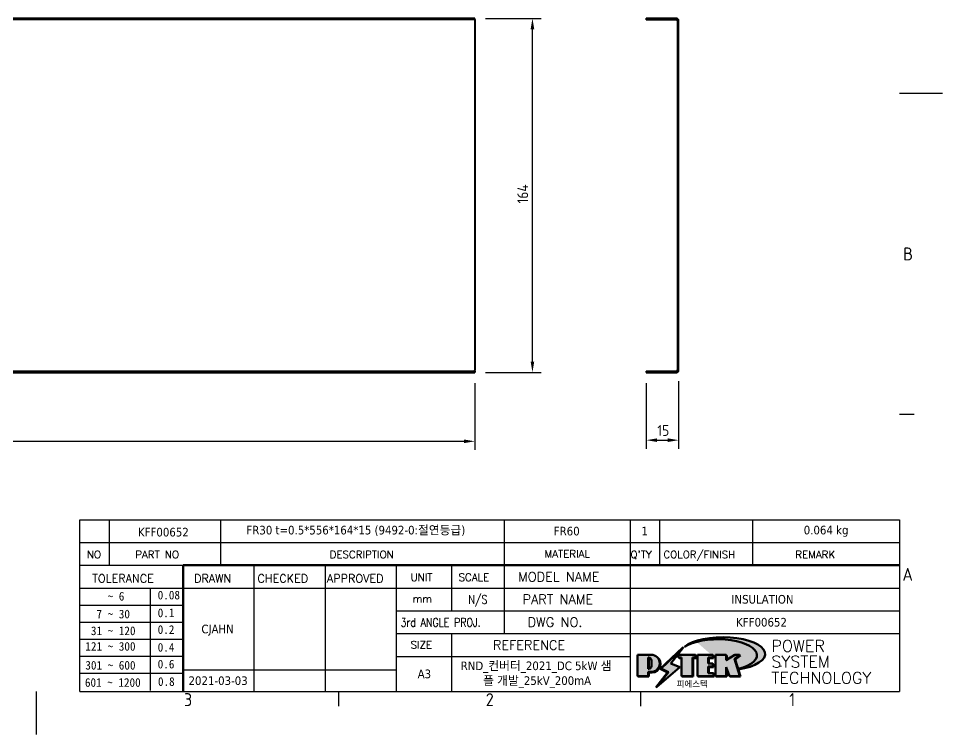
# Model space of a CAD drawing. Header units: millimetres. Extents: x 0 to 840, y 0 to 594.
# Drawn here: x 411.6 to 840, y 0 to 331.8 of the extents above; entities that cross this region are included whole.
import ezdxf
from ezdxf.enums import TextEntityAlignment as Align

# ---------------------------------------------------------------- set-up
doc = ezdxf.new("R2010")
doc.units = ezdxf.units.MM
doc.header["$LTSCALE"] = 2
doc.layers.get('0').update_dxf_attribs({"color": 3, "lineweight": 25})
for name, color, linetype, lineweight in [('가시적인 것(ISO)', 3, 'Continuous', 40), ('경계(ISO)', 7, 'Continuous', 25), ('제목(ISO)', 5, 'Continuous', 50), ('치수(ISO)', 2, 'Continuous', 25), ('해치(ISO)', 7, 'Continuous', 18)]:
    doc.layers.add(name, color=color, linetype=linetype, lineweight=lineweight)
doc.styles.add('HAN_291', font='')
doc.styles.add('HAN_370', font='', dxfattribs={"width": 2})
doc.styles.add('RC_284', font='ROMANC.shx')
doc.styles.add('RC_287', font='ROMANC.shx')
doc.styles.add('RC_292', font='ROMANC.shx')
doc.styles.add('ROMANT_294', font='romant.shx')
doc.styles.add('문자 텍스트_PSTEK_POSCO', font='isocp.shx')
doc.styles.add('치수 텍스트_PSTEK_POSCO', font='isocp.shx')
doc.styles.add('텍스트 스타일198', font='tahoma.ttf')
doc.styles.add('텍스트 스타일333', font='ROMANC.shx', dxfattribs={"width": 0.800000011920929})
doc.styles.get('HAN_291').set_extended_font_data('GulimChe')
doc.styles.get('HAN_370').set_extended_font_data('GulimChe')
doc.dimstyles.new('치수_PSTEK_POSCO', dxfattribs={"dimscale": 2, "dimtxt": 2.5, "dimasz": 2.5, "dimexe": 2, "dimexo": 2.5, "dimgap": 1, "dimtad": 1, "dimrnd": 1e-08, "dimdsep": 46, "dimtxsty": '치수 텍스트_PSTEK_POSCO', "dimcen": 0.09, "dimdle": 10, "dimclrd": 7, "dimclre": 7, "dimclrt": 2, "dimadec": 1, "dimazin": 2, "dimtfac": 1, "dimtmove": 0, "dimatfit": 3, "dimfxl": 0, "dimtolj": 1, "dimlwd": -1, "dimlwe": -1, "dimarcsym": 0})

# ---------------------------------------------------------------- blocks, each defined once
blk = doc.blocks.new('경계 Default Border')
at = {"layer": '경계(ISO)'}
for p, q in [((410, 74.25000190734863), (413.4000015258789, 74.25000190734863)), ((280, 10), (280, 6.599999666213989)), ((350, 10), (350, 6.599999666213989))]:
    blk.add_line(p, q, dxfattribs=at)
at = {"layer": '경계(ISO)', "flags": 128}
for points in [[(420, 148.5000038146973), (410, 148.5000038146973)], [(210, 0), (210, 10)]]:
    blk.add_lwpolyline(points, dxfattribs=at)
at = {"layer": '경계(ISO)', "color": 2, "char_height": 3.00000011920929, "attachment_point": 7, "style": '문자 텍스트_PSTEK_POSCO'}
for s, insert in [('B', (410.878270202895, 109.8463944559917)), ('A', (410.7144008173592, 35.61784856929444)), ('3', (244.1685395229535, 6.57139439638704)), ('2', (314.127739416884, 6.57139439638704)), ('1', (384.4860661041481, 6.59999988079071))]:
    blk.add_mtext(s, dxfattribs=dict(at, insert=insert))
blk = doc.blocks.new('제목 블록 PSTEK')
for color, points in [(252, [(317.2195697678507, 17.0593801673321), (322.0326348870767, 21.62682475217465), (322.2781991042243, 21.94392121864296), (317.0471853425802, 16.97985676345368), (318.7512090904202, 16.1899260703855), (316.0018030350395, 12.71868385740789), (316.3356552234328, 13.00206718743325), (318.9235935156908, 16.2694494742633)]), (5, [(321.6183518841322, 17.4193704504104), (319.5281351041078, 18.24969419629727), (322.4505835294948, 22.02344462252142), (317.2195697678507, 17.0593801673321), (318.9235935156908, 16.2694494742633), (316.1741874603099, 12.79820726128571)]), (1, [(324.4839107253602, 19.60711530335299), (325.2419748254881, 19.60711530335299), (325.2419748254881, 20.25857663940324), (321.2266040451076, 20.25857663940324), (321.2266040451076, 19.60711530335299), (321.9846681452406, 19.60711530335299), (321.9846681452406, 15.3430047401139), (324.4839107253602, 15.3430047401139)]), (252, [(321.9846681452406, 19.60711530335299), (321.4042753185749, 19.60711530335299), (321.4042753185749, 19.45905590879572), (321.9846681452406, 19.45905590879572)]), (252, [(324.6615819988275, 19.45905590879572), (325.4196460989604, 19.45905590879572), (325.4196460989604, 20.11051724484596), (325.2419748254881, 20.11051724484596), (325.2419748254881, 19.60711530335299), (324.4839107253602, 19.60711530335299), (324.4839107253602, 15.3430047401139), (322.1623394187076, 15.3430047401139), (322.1623394187076, 15.19494534555726), (324.6615819988275, 15.19494534555726)]), (1, [(329.2277337269622, 20.25857663940324), (325.65654113025, 20.25857663940324), (325.65654113025, 15.3430047401139), (329.3580259941756, 15.3430047401139), (329.3580259941756, 15.9944660761648), (328.1137701654877, 15.9944660761648), (328.1137701654877, 17.56360607323003), (329.2277337269622, 17.56360607323003), (329.2277337269622, 18.25543873810179), (328.1137701654877, 18.25543873810179), (328.1137701654877, 19.60711530335299), (329.2277337269622, 19.60711530335299)]), (252, [(328.2914414389548, 19.45905590879572), (329.4054050004294, 19.45905590879572), (329.4054050004294, 20.11051724484596), (329.2277337269622, 20.11051724484596), (329.2277337269622, 19.60711530335299), (328.1137701654877, 19.60711530335299), (328.1137701654877, 18.25543873810179), (328.2914414389548, 18.25543873810179)]), (1, [(332.3312149849806, 20.25857663940324), (329.8592894925411, 20.25857663940324), (329.8592894925411, 15.3430047401139), (332.3312149849806, 15.3430047401139), (332.3312149849806, 17.4318630164523), (333.0701931098801, 15.3430047401139), (335.4855464857051, 15.3430047401139), (334.2514536401189, 19.30614745124769), (335.4379594596742, 20.25857663940324), (334.3071782107978, 20.25857663940324), (332.3312149849806, 18.99741471888304)]), (252, [(332.5088862584528, 20.1105172448466), (332.3312149849806, 20.1105172448466), (332.3312149849806, 18.99741471888368), (332.5088862584528, 19.11081371413894)]), (252, [(335.6156307331414, 20.11051724484596), (335.2535118015555, 20.11051724484596), (334.2514536401189, 19.30614745124769), (335.4855464857051, 15.3430047401139), (333.1954852176545, 15.3430047401139), (333.2478643833523, 15.19494534555726), (335.6632177591723, 15.19494534555726), (334.4291249135862, 19.15808805669106)]), (252, [(328.2914414389548, 17.41554667867274), (329.4054050004294, 17.41554667867274), (329.4054050004294, 18.10737934354514), (329.2277337269622, 18.10737934354514), (329.2277337269622, 17.56360607323003), (328.1137701654877, 17.56360607323003), (328.1137701654877, 15.9944660761648), (328.2914414389548, 15.9944660761648)]), (252, [(332.5088862584528, 16.92964231796647), (332.3312149849806, 17.43186301645164), (332.3312149849806, 15.3430047401139), (330.0369607660135, 15.3430047401139), (330.0369607660135, 15.19494534555726), (332.5088862584528, 15.19494534555726)]), (252, [(329.5356972676428, 15.8464066816075), (329.3580259941756, 15.8464066816075), (329.3580259941756, 15.3430047401139), (325.8342124037171, 15.3430047401139), (325.8342124037171, 15.19494534555726), (329.5356972676428, 15.19494534555726)])]:
    blk.add_hatch(color=color).paths.add_polyline_path(points)
h = blk.add_hatch(color=1)
edge = h.paths.add_edge_path(flags=0)
edge.add_line((314.2242174273352, 19.60711530335299), (314.2242174273352, 17.00126995915134))
edge.add_line((314.2242174273352, 17.00126995915134), (314.3485873187598, 17.00126995915134))
edge.add_arc((314.3485873187598, 17.6527312952023), 0.6514613360509371, 270, 360)
edge.add_line((315.0000486548106, 17.6527312952023), (315.0000486548106, 18.95565396730211))
edge.add_arc((314.3485873187598, 18.95565396730212), 0.6514613360508712, 0, 90)
edge.add_line((314.3485873187598, 19.60711530335299), (314.2242174273352, 19.60711530335299))
edge = h.paths.add_edge_path()
edge.add_arc((314.9847713324306, 18.28938669179658), 1.969189947606664, 269.9999999999959, 450)
edge.add_line((314.9847713324306, 20.25857663940318), (311.7664314776902, 20.25857663940324))
edge.add_line((311.7664314776902, 20.25857663940324), (311.7664314776902, 15.3430047401139))
edge.add_line((311.7664314776902, 15.3430047401139), (314.2242174273352, 15.3430047401139))
edge.add_line((314.2242174273352, 15.3430047401139), (314.2242174273352, 16.32019674418991))
edge.add_line((314.2242174273352, 16.32019674418991), (314.9847713324307, 16.32019674418991))
h = blk.add_hatch(color=252)
edge = h.paths.add_edge_path()
edge.add_arc((314.9847713324309, 18.28938669179657), 1.969189947606666, 270, 406.8278729790604)
edge.add_arc((315.1624426058984, 18.1413272972396), 1.969189947606962, -90, 53.560984836317004, ccw=False)
edge.add_line((315.1624426058984, 16.17213734963263), (314.4018887008024, 16.17213734963263))
edge.add_line((314.4018887008024, 16.17213734963263), (314.4018887008024, 15.19494534555726))
edge.add_line((314.4018887008024, 15.19494534555726), (311.9441027511573, 15.19494534555726))
edge.add_line((311.9441027511573, 15.19494534555726), (311.9441027511573, 15.3430047401139))
edge.add_line((311.9441027511573, 15.3430047401139), (314.2242174273352, 15.3430047401139))
edge.add_line((314.2242174273352, 15.3430047401139), (314.2242174273352, 16.32019674418991))
edge.add_line((314.2242174273352, 16.32019674418991), (314.9847713324309, 16.32019674418991))
h = blk.add_hatch(color=252)
edge = h.paths.add_edge_path()
edge.add_line((314.4018887008024, 19.45905590879572), (314.5262585922315, 19.45905590879572))
edge.add_arc((314.5262585922314, 18.80759457274939), 0.6514613360463194, 60.4189348879147, 90.00000000000318, ccw=False)
edge.add_arc((314.3485873187602, 18.95565396730057), 0.6514613360524251, 39.96992292766206, 90.00000000009999)
edge.add_line((314.3485873187591, 19.60711530335307), (314.2242174273352, 19.60711530335298))
edge.add_line((314.2242174273352, 19.60711530335299), (314.2242174273352, 17.00126995915134))
edge.add_line((314.2242174273352, 17.00126995915134), (314.3485873187591, 17.00126995915134))
edge.add_arc((314.3485873187568, 17.652731295233), 0.6514613360816299, 270.0000000002, 274.6930825552478)
edge.add_line((314.4018887008024, 17.0034541317032), (314.4018887008024, 19.45905590879572))
at = {"layer": '해치(ISO)'}
h = blk.add_hatch(color=140, dxfattribs=at)
edge = h.paths.add_edge_path()
edge.add_ellipse((330.3660919371412, 20.15576403068321), major_axis=(9.100907360794343, 0), ratio=0.4069904968023172, start_angle=301.3098473703837, end_angle=507.7436900681698)
edge.add_ellipse((331.5340919371412, 20.4634168429492), major_axis=(-9.82350664112931, 0), ratio=0.3942600559756514, start_angle=111.51207141178469, end_angle=334.47025347086895, ccw=False)
edge.add_line((335.1363447531188, 16.8601935978785), (335.0955236905705, 16.99119398620872))
at = {"color": 180}
for p, q in [((182.475792979055, 11.79100474011392), (182.4757929790549, 51.56524660363496)), ((182.4757929790549, 51.56524660363496), (372.4757929537551, 51.56524660363496)), ((189.2651435055721, 51.56524660363496), (189.2651435055722, 41.00524660363494)), ((215.2152739891528, 41.00524660363494), (215.2152739891528, 51.56524660363496)), ((280.8758854511282, 51.56524660363496), (280.8758854511282, 41.00524660363494)), ((310.0881549537552, 51.56524660363496), (310.0881549537553, 41.00524660363494)), ((316.9044520275131, 51.56524660363496), (316.9044520275127, 41.00524660363494)), ((338.4566026226726, 51.56524660363496), (338.4566026226727, 41.00524660363494)), ((372.4757929537551, 51.56524660363496), (372.4757929537551, 11.79100474011389)), ((182.475792979055, 46.2852466036349), (372.4757929537551, 46.28524660363492)), ((182.475792979055, 41.00524660363493), (206.451475290024, 41.00524660363493)), ((222.9401812389276, 11.79100474011392), (222.9401812389276, 41.00524660363494)), ((239.4288871878316, 11.79100474011392), (239.4288871878316, 41.00524660363494)), ((255.9175931367356, 11.79100474011392), (255.9175931367356, 41.00524660363494)), ((268.6918866058747, 41.00524660363494), (268.6918866058747, 30.44524660363498)), ((280.8758854511282, 41.00524660363494), (280.8758854511282, 25.16524660363502)), ((310.088154953755, 41.00524660363494), (310.088154953755, 11.79100474011392)), ((182.475792979055, 35.72524660363497), (206.451475290024, 35.72524660363497)), ((198.8621818849491, 12.02524660363491), (198.8621818849491, 35.72524660363497)), ((206.451475290024, 35.72524660363497), (372.4757929537551, 35.72524660363497)), ((182.475792979055, 31.77524660363492), (206.451475290024, 31.77524660363492)), ((255.917593136736, 30.44524660363498), (372.4757929537552, 30.44524660363501)), ((182.475792979055, 27.82524660363487), (206.451475290024, 27.82524660363487)), ((182.475792979055, 23.87524660363505), (206.451475290024, 23.87524660363505)), ((255.9175931367359, 25.16524660363502), (372.4757929537552, 25.165246603635)), ((268.6918866058744, 25.16524660363502), (268.6918866058744, 11.79100474011392)), ((182.475792979055, 19.92524660363478), (206.451475290024, 19.92524660363478)), ((255.9175931367359, 19.88524660363481), (310.0881549537553, 19.88524660363481)), ((182.475792979055, 15.97524660363496), (206.451475290024, 15.97524660363496)), ((206.451475290024, 16.74100474011396), (255.9175931367359, 16.74100474011396)), ((182.475792979055, 11.79100474011392), (372.4757929537551, 11.79100474011389))]:
    blk.add_line(p, q, dxfattribs=at)
at = {"color": 7, "lineweight": 50}
for p, q in [((206.4514752900237, 11.79100474011392), (206.4514752900237, 41.00524660363494)), ((206.451475290024, 41.00524660363494), (372.4757929537551, 41.00524660363496))]:
    blk.add_line(p, q, dxfattribs=at)
at = {"color": 7}
for p, q in [((322.2781991042243, 21.94392121864296), (317.0471853425802, 16.97985676345368)), ((322.4505835294948, 22.02344462252142), (317.2195697678507, 17.0593801673321)), ((317.2195697678507, 17.0593801673321), (322.0326348870767, 21.62682475217465)), ((319.5281351041078, 18.24969419629727), (322.4505835294948, 22.02344462252142)), ((322.0326348870767, 21.62682475217465), (322.2781991042243, 21.94392121864296)), ((311.7664314776902, 20.25900474011391), (311.7664314776902, 15.34300474011391)), ((314.9847713324309, 20.25857663940324), (311.7664314776902, 20.25857663940324)), ((314.9847713324309, 20.25857663940324), (311.7664314776902, 20.25857663940324)), ((311.7664314776902, 20.25857663940324), (311.7664314776902, 15.3430047401139)), ((314.2242174273352, 17.00126995915134), (314.2242174273352, 19.60711530335299)), ((314.2242174273352, 19.60711530335299), (314.3485873187591, 19.60711530335299)), ((314.3485873187591, 19.60711530335299), (314.2242174273352, 19.60711530335299)), ((314.2242174273352, 19.60711530335299), (314.2242174273352, 17.00126995915134)), ((314.2242174273352, 17.00126995915134), (314.2242174273352, 19.60711530335299)), ((314.2242174273352, 19.60711530335299), (314.3485873187591, 19.60711530335299)), ((314.4018887008024, 19.45905590879572), (314.5262585922314, 19.45905590879572)), ((314.4018887008024, 17.0034541317032), (314.4018887008024, 19.45905590879572)), ((325.2419748254881, 20.25857663940324), (321.2266040451076, 20.25857663940324)), ((321.2266040451076, 20.25857663940324), (321.2266040451076, 19.60711530335299)), ((325.2419748254881, 20.25857663940324), (321.2266040451076, 20.25857663940324)), ((321.2266040451076, 20.25857663940324), (321.2266040451076, 19.60711530335299)), ((321.2266040451076, 19.60711530335299), (321.9846681452406, 19.60711530335299)), ((321.2266040451076, 19.60711530335299), (321.9846681452406, 19.60711530335299)), ((321.4042753185749, 19.60711530335299), (321.4042753185749, 19.45905590879572)), ((321.9846681452406, 19.60711530335299), (321.4042753185749, 19.60711530335299)), ((321.4042753185749, 19.45905590879572), (321.9846681452406, 19.45905590879572)), ((321.9846681452406, 19.60711530335299), (321.9846681452406, 15.3430047401139)), ((321.9846681452406, 19.45905590879572), (321.9846681452406, 19.60711530335299)), ((321.9846681452406, 19.60711530335299), (321.9846681452406, 15.3430047401139)), ((324.4839107253602, 19.60711530335299), (325.2419748254881, 19.60711530335299)), ((324.4839107253602, 15.3430047401139), (324.4839107253602, 19.60711530335299)), ((325.2419748254881, 19.60711530335299), (324.4839107253602, 19.60711530335299)), ((324.4839107253602, 19.60711530335299), (324.4839107253602, 15.3430047401139)), ((324.4839107253602, 19.60711530335299), (325.2419748254881, 19.60711530335299)), ((324.4839107253602, 15.3430047401139), (324.4839107253602, 19.60711530335299)), ((324.6615819988275, 19.45905590879572), (325.4196460989604, 19.45905590879572)), ((324.6615819988275, 15.19494534555726), (324.6615819988275, 19.45905590879572)), ((325.2419748254881, 19.60711530335299), (325.2419748254881, 20.25857663940324)), ((325.2419748254881, 19.60711530335299), (325.2419748254881, 20.25857663940324)), ((325.4196460989604, 20.11051724484596), (325.2419748254881, 20.11051724484596)), ((325.2419748254881, 20.11051724484596), (325.2419748254881, 19.60711530335299)), ((325.4196460989604, 19.45905590879572), (325.4196460989604, 20.11051724484596)), ((329.2277337269622, 20.25857663940324), (325.65654113025, 20.25857663940324)), ((325.65654113025, 20.25857663940324), (325.65654113025, 15.3430047401139)), ((325.65654113025, 20.25857663940324), (325.65654113025, 15.3430047401139)), ((329.2277337269622, 20.25857663940324), (325.65654113025, 20.25857663940324)), ((328.1137701654877, 18.25543873810179), (328.1137701654877, 19.60711530335299)), ((328.1137701654877, 19.60711530335299), (329.2277337269622, 19.60711530335299)), ((329.2277337269622, 19.60711530335299), (328.1137701654877, 19.60711530335299)), ((328.1137701654877, 19.60711530335299), (328.1137701654877, 18.25543873810179)), ((328.1137701654877, 18.25543873810179), (328.1137701654877, 19.60711530335299)), ((328.1137701654877, 19.60711530335299), (329.2277337269622, 19.60711530335299)), ((328.2914414389548, 18.25543873810179), (328.2914414389548, 19.45905590879572)), ((328.2914414389548, 19.45905590879572), (329.4054050004294, 19.45905590879572)), ((329.2277337269622, 19.60711530335299), (329.2277337269622, 20.25857663940324)), ((329.2277337269622, 19.60711530335299), (329.2277337269622, 20.25857663940324)), ((329.4054050004294, 20.11051724484596), (329.2277337269622, 20.11051724484596)), ((329.2277337269622, 20.11051724484596), (329.2277337269622, 19.60711530335299)), ((329.4054050004294, 19.45905590879572), (329.4054050004294, 20.11051724484596)), ((332.3312149849806, 20.25857663940324), (329.8592894925411, 20.25857663940324)), ((329.8592894925411, 20.25857663940324), (329.8592894925411, 15.3430047401139)), ((329.8592894925411, 20.25857663940324), (329.8592894925411, 15.3430047401139)), ((332.3312149849806, 20.25857663940324), (329.8592894925411, 20.25857663940324)), ((334.3071782107978, 20.25857663940324), (332.3312149849806, 18.99741471888304)), ((332.3312149849806, 18.99741471888304), (332.3312149849806, 20.25857663940324)), ((334.3071782107978, 20.25857663940324), (332.3312149849806, 18.99741471888304)), ((332.3312149849806, 18.99741471888304), (332.3312149849806, 20.25857663940324)), ((332.5088862584528, 20.1105172448466), (332.3312149849806, 20.1105172448466)), ((332.3312149849806, 20.1105172448466), (332.3312149849806, 18.99741471888368)), ((332.5088862584528, 19.11081371413894), (332.5088862584528, 20.1105172448466)), ((334.2514536401189, 19.30614745124769), (335.4379594596742, 20.25857663940324)), ((334.2514536401189, 19.30614745124769), (335.4379594596742, 20.25857663940324)), ((335.2535118015555, 20.11051724484596), (334.2514536401189, 19.30614745124769)), ((335.4855464857051, 15.3430047401139), (334.2514536401189, 19.30614745124769)), ((334.2514536401189, 19.30614745124769), (335.4855464857051, 15.3430047401139)), ((335.4855464857051, 15.3430047401139), (334.2514536401189, 19.30614745124769)), ((335.4379594596742, 20.25857663940324), (334.3071782107978, 20.25857663940324)), ((335.4379594596742, 20.25857663940324), (334.3071782107978, 20.25857663940324)), ((334.4291249135862, 19.15808805669104), (335.6156307331414, 20.11051724484596)), ((335.6156307331414, 20.11051724484596), (335.2535118015555, 20.11051724484596)), ((315.0000486548106, 18.95565396730275), (315.0000486548106, 17.65273129520161)), ((315.0000486548106, 18.95565396730275), (315.0000486548106, 17.65273129520161)), ((316.1741874603099, 12.79820726128571), (321.6183518841322, 17.4193704504104)), ((321.6183518841322, 17.4193704504104), (319.5281351041078, 18.24969419629727)), ((329.2277337269622, 18.25543873810179), (328.1137701654877, 18.25543873810179)), ((328.1137701654877, 18.25543873810179), (328.2914414389548, 18.25543873810179)), ((329.2277337269622, 18.25543873810179), (328.1137701654877, 18.25543873810179)), ((328.1137701654877, 17.56360607323003), (329.2277337269622, 17.56360607323003)), ((328.1137701654877, 15.9944660761648), (328.1137701654877, 17.56360607323003)), ((329.2277337269622, 17.56360607323003), (328.1137701654877, 17.56360607323003)), ((328.1137701654877, 17.56360607323003), (328.1137701654877, 15.9944660761648)), ((328.1137701654877, 17.56360607323003), (329.2277337269622, 17.56360607323003)), ((328.1137701654877, 15.9944660761648), (328.1137701654877, 17.56360607323003)), ((328.2914414389548, 15.9944660761648), (328.2914414389548, 17.41554667867274)), ((328.2914414389548, 17.41554667867274), (329.4054050004294, 17.41554667867274)), ((329.2277337269622, 17.56360607323003), (329.2277337269622, 18.25543873810179)), ((329.2277337269622, 17.56360607323003), (329.2277337269622, 18.25543873810179)), ((329.4054050004294, 18.10737934354514), (329.2277337269622, 18.10737934354514)), ((329.2277337269622, 18.10737934354514), (329.2277337269622, 17.56360607323003)), ((329.4054050004294, 17.41554667867274), (329.4054050004294, 18.10737934354514)), ((332.3312149849806, 18.99741471888368), (332.5088862584528, 19.11081371413894)), ((332.3312149849806, 17.4318630164523), (333.0701931098801, 15.3430047401139)), ((332.3312149849806, 15.3430047401139), (332.3312149849806, 17.4318630164523)), ((332.5088862584528, 16.92964231796647), (332.3312149849806, 17.43186301645164)), ((332.3312149849806, 17.43186301645164), (332.3312149849806, 15.3430047401139)), ((332.3312149849806, 17.4318630164523), (333.0701931098801, 15.3430047401139)), ((332.3312149849806, 15.3430047401139), (332.3312149849806, 17.4318630164523)), ((335.6632177591723, 15.19494534555726), (334.4291249135862, 19.15808805669104)), ((345.0447381189468, 17.50375595811051), (344.9867755289346, 17.689895936919)), ((311.7664314776902, 15.3430047401139), (314.2242174273352, 15.3430047401139)), ((311.7664314776902, 15.3430047401139), (314.2242174273352, 15.3430047401139)), ((314.2242174273352, 15.3430047401139), (311.9441027511573, 15.3430047401139)), ((311.9441027511573, 15.3430047401139), (311.9441027511573, 15.19494534555726)), ((311.9441027511573, 15.19494534555726), (314.4018887008024, 15.19494534555726)), ((314.3485873187591, 17.00126995915134), (314.2242174273352, 17.00126995915134)), ((314.2242174273352, 17.00126995915134), (314.3485873187591, 17.00126995915134)), ((314.3485873187591, 17.00126995915134), (314.2242174273352, 17.00126995915134)), ((314.2242174273352, 16.32019674418991), (314.9847713324309, 16.32019674418991)), ((314.2242174273352, 15.3430047401139), (314.2242174273352, 16.32019674418991)), ((314.9847713324309, 16.32019674418991), (314.2242174273352, 16.32019674418991)), ((314.2242174273352, 16.32019674418991), (314.2242174273352, 15.3430047401139)), ((314.2242174273352, 16.32019674418991), (314.9847713324309, 16.32019674418991)), ((314.2242174273352, 15.3430047401139), (314.2242174273352, 16.32019674418991)), ((314.4018887008024, 16.17213734963263), (315.162442605898, 16.17213734963263)), ((314.4018887008024, 15.19494534555726), (314.4018887008024, 16.17213734963263)), ((318.7512090904202, 16.1899260703855), (316.0018030350395, 12.71868385740789)), ((318.9235935156908, 16.2694494742633), (316.1741874603099, 12.79820726128571)), ((316.3356552234328, 13.00206718743325), (318.9235935156908, 16.2694494742633)), ((317.0471853425802, 16.97985676345368), (318.7512090904202, 16.1899260703855)), ((318.9235935156908, 16.2694494742633), (317.2195697678507, 17.0593801673321)), ((317.2195697678507, 17.0593801673321), (318.9235935156908, 16.2694494742633)), ((321.9846681452406, 15.3430047401139), (324.4839107253602, 15.3430047401139)), ((321.9846681452406, 15.3430047401139), (324.4839107253602, 15.3430047401139)), ((324.4839107253602, 15.3430047401139), (322.1623394187076, 15.3430047401139)), ((322.1623394187076, 15.3430047401139), (322.1623394187076, 15.19494534555726)), ((322.1623394187076, 15.19494534555726), (324.6615819988275, 15.19494534555726)), ((325.65654113025, 15.3430047401139), (329.3580259941756, 15.3430047401139)), ((325.65654113025, 15.3430047401139), (329.3580259941756, 15.3430047401139)), ((329.3580259941756, 15.3430047401139), (325.8342124037171, 15.3430047401139)), ((325.8342124037171, 15.3430047401139), (325.8342124037171, 15.19494534555726)), ((325.8342124037171, 15.19494534555726), (329.5356972676428, 15.19494534555726)), ((329.3580259941756, 15.9944660761648), (328.1137701654877, 15.9944660761648)), ((328.1137701654877, 15.9944660761648), (328.2914414389548, 15.9944660761648)), ((329.3580259941756, 15.9944660761648), (328.1137701654877, 15.9944660761648)), ((329.3580259941756, 15.3430047401139), (329.3580259941756, 15.9944660761648)), ((329.3580259941756, 15.3430047401139), (329.3580259941756, 15.9944660761648)), ((329.5356972676428, 15.8464066816075), (329.3580259941756, 15.8464066816075)), ((329.3580259941756, 15.8464066816075), (329.3580259941756, 15.3430047401139)), ((329.5356972676428, 15.19494534555726), (329.5356972676428, 15.8464066816075)), ((329.8592894925411, 15.3430047401139), (332.3312149849806, 15.3430047401139)), ((329.8592894925411, 15.3430047401139), (332.3312149849806, 15.3430047401139)), ((332.3312149849806, 15.3430047401139), (330.0369607660135, 15.3430047401139)), ((330.0369607660135, 15.3430047401139), (330.0369607660135, 15.19494534555726)), ((330.0369607660135, 15.19494534555726), (332.5088862584528, 15.19494534555726)), ((332.5088862584528, 15.19494534555726), (332.5088862584528, 16.92964231796647)), ((333.0701931098801, 15.3430047401139), (335.4855464857051, 15.3430047401139)), ((333.0701931098801, 15.3430047401139), (335.4855464857051, 15.3430047401139)), ((335.4855464857051, 15.3430047401139), (333.1954852176545, 15.3430047401139)), ((333.1954852176545, 15.3430047401139), (333.2478643833523, 15.19494534555726)), ((333.2478643833523, 15.19494534555726), (335.6632177591723, 15.19494534555726)), ((316.0018030350395, 12.71868385740789), (316.3356552234328, 13.00206718743325))]:
    blk.add_line(p, q, dxfattribs=at)
at = {"color": 5}
for p, q in [((322.4505835294948, 22.02344462252142), (317.2195697678507, 17.0593801673321)), ((319.5281351041078, 18.24969419629727), (322.4505835294948, 22.02344462252142)), ((316.1741874603099, 12.79820726128571), (321.6183518841322, 17.4193704504104)), ((321.6183518841322, 17.4193704504104), (319.5281351041078, 18.24969419629727)), ((318.9235935156908, 16.2694494742633), (316.1741874603099, 12.79820726128571)), ((317.2195697678507, 17.0593801673321), (318.9235935156908, 16.2694494742633))]:
    blk.add_line(p, q, dxfattribs=at)
at = {"color": 1}
for p, q in [((314.9847713324309, 20.25857663940324), (311.7664314776902, 20.25857663940324)), ((311.7664314776902, 20.25857663940324), (311.7664314776902, 15.3430047401139)), ((314.2242174273352, 17.00126995915134), (314.2242174273352, 19.60711530335299)), ((314.2242174273352, 19.60711530335299), (314.3485873187591, 19.60711530335299)), ((325.2419748254881, 20.25857663940324), (321.2266040451076, 20.25857663940324)), ((321.2266040451076, 20.25857663940324), (321.2266040451076, 19.60711530335299)), ((321.2266040451076, 19.60711530335299), (321.9846681452406, 19.60711530335299)), ((321.9846681452406, 19.60711530335299), (321.9846681452406, 15.3430047401139)), ((324.4839107253602, 19.60711530335299), (325.2419748254881, 19.60711530335299)), ((324.4839107253602, 15.3430047401139), (324.4839107253602, 19.60711530335299)), ((325.2419748254881, 19.60711530335299), (325.2419748254881, 20.25857663940324)), ((329.2277337269622, 20.25857663940324), (325.65654113025, 20.25857663940324)), ((325.65654113025, 20.25857663940324), (325.65654113025, 15.3430047401139)), ((328.1137701654877, 18.25543873810179), (328.1137701654877, 19.60711530335299)), ((328.1137701654877, 19.60711530335299), (329.2277337269622, 19.60711530335299)), ((329.2277337269622, 19.60711530335299), (329.2277337269622, 20.25857663940324)), ((332.3312149849806, 20.25857663940324), (329.8592894925411, 20.25857663940324)), ((329.8592894925411, 20.25857663940324), (329.8592894925411, 15.3430047401139)), ((334.3071782107978, 20.25857663940324), (332.3312149849806, 18.99741471888304)), ((332.3312149849806, 18.99741471888304), (332.3312149849806, 20.25857663940324)), ((334.2514536401189, 19.30614745124769), (335.4379594596742, 20.25857663940324)), ((335.4855464857051, 15.3430047401139), (334.2514536401189, 19.30614745124769)), ((335.4379594596742, 20.25857663940324), (334.3071782107978, 20.25857663940324)), ((315.0000486548106, 18.95565396730275), (315.0000486548106, 17.65273129520161)), ((329.2277337269622, 18.25543873810179), (328.1137701654877, 18.25543873810179)), ((328.1137701654877, 17.56360607323003), (329.2277337269622, 17.56360607323003)), ((328.1137701654877, 15.9944660761648), (328.1137701654877, 17.56360607323003)), ((329.2277337269622, 17.56360607323003), (329.2277337269622, 18.25543873810179)), ((332.3312149849806, 17.4318630164523), (333.0701931098801, 15.3430047401139)), ((332.3312149849806, 15.3430047401139), (332.3312149849806, 17.4318630164523)), ((311.7664314776902, 15.3430047401139), (314.2242174273352, 15.3430047401139)), ((314.3485873187591, 17.00126995915134), (314.2242174273352, 17.00126995915134)), ((314.2242174273352, 16.32019674418991), (314.9847713324309, 16.32019674418991)), ((314.2242174273352, 15.3430047401139), (314.2242174273352, 16.32019674418991)), ((321.9846681452406, 15.3430047401139), (324.4839107253602, 15.3430047401139)), ((325.65654113025, 15.3430047401139), (329.3580259941756, 15.3430047401139)), ((329.3580259941756, 15.9944660761648), (328.1137701654877, 15.9944660761648)), ((329.3580259941756, 15.3430047401139), (329.3580259941756, 15.9944660761648)), ((329.8592894925411, 15.3430047401139), (332.3312149849806, 15.3430047401139)), ((333.0701931098801, 15.3430047401139), (335.4855464857051, 15.3430047401139))]:
    blk.add_line(p, q, dxfattribs=at)
at = {"color": 7}
for centre, radius, start, end in [((314.3485873187598, 18.95565396730211), 0.6514613360508712, 0, 90), ((314.3485873187602, 18.95565396730057), 0.6514613360524251, 39.96992292766117, 90), ((314.3485873187598, 18.95565396730212), 0.6514613360508712, 0, 90), ((314.5262585922314, 18.80759457274939), 0.6514613360463193, 60.41893488791137, 90), ((314.9847713324309, 18.28938669179658), 1.969189947606665, 270, 90), ((314.9847713324309, 18.28938669179658), 1.969189947606665, 270, 90), ((314.9847713324307, 18.2893866917965), 1.969189947606594, 270, 46.82787297909833), ((315.1624426058984, 18.1413272972396), 1.969189947606961, 270, 53.56098483636067), ((314.3485873187597, 17.65273129520228), 0.6514613360509381, 270, 0), ((314.3485873187598, 17.6527312952023), 0.6514613360509381, 270, 0), ((314.3485873187568, 17.652731295233), 0.6514613360816299, 270, 274.6930825552478)]:
    blk.add_arc(centre, radius, start, end, dxfattribs=at)
at = {"color": 1}
for centre, radius, start, end in [((314.3485873187598, 18.95565396730211), 0.6514613360508712, 0, 90), ((314.9847713324309, 18.28938669179657), 1.969189947606665, 270, 90), ((314.3485873187598, 17.6527312952023), 0.6514613360509381, 270, 0)]:
    blk.add_arc(centre, radius, start, end, dxfattribs=at)
at = {"layer": '제목(ISO)', "lineweight": 18}
blk.add_line((182.475792979055, 35.72500474011393), (182.475792979055, 11.79100474011392), dxfattribs=at)
at = {"layer": '제목(ISO)'}
for p, q in [((322.2781991042243, 21.94392121864296), (317.0471853425802, 16.97985676345368)), ((322.4505835294948, 22.02344462252142), (317.2195697678507, 17.0593801673321)), ((317.2195697678507, 17.0593801673321), (322.0326348870767, 21.62682475217465)), ((319.5281351041078, 18.24969419629727), (322.4505835294948, 22.02344462252142)), ((322.0326348870767, 21.62682475217465), (322.2781991042243, 21.94392121864296)), ((314.9847713324306, 20.25857663940324), (311.7664314776902, 20.25857663940324)), ((311.7664314776902, 20.25857663940324), (311.7664314776902, 15.3430047401139)), ((314.2242174273352, 17.00126995915134), (314.2242174273352, 19.60711530335299)), ((314.2242174273352, 19.60711530335299), (314.3485873187598, 19.60711530335299)), ((314.3485873187591, 19.60711530335299), (314.2242174273352, 19.60711530335299)), ((314.2242174273352, 19.60711530335299), (314.2242174273352, 17.00126995915134)), ((314.4018887008024, 19.45905590879572), (314.5262585922314, 19.45905590879572)), ((314.4018887008024, 17.0034541317032), (314.4018887008024, 19.45905590879572)), ((325.2419748254881, 20.25857663940324), (321.2266040451076, 20.25857663940324)), ((321.2266040451076, 20.25857663940324), (321.2266040451076, 19.60711530335299)), ((321.2266040451076, 19.60711530335299), (321.9846681452406, 19.60711530335299)), ((321.9846681452406, 19.60711530335299), (321.4042753185749, 19.60711530335299)), ((321.4042753185749, 19.60711530335299), (321.4042753185749, 19.45905590879572)), ((321.4042753185749, 19.45905590879572), (321.9846681452406, 19.45905590879572)), ((321.9846681452406, 19.60711530335299), (321.9846681452406, 15.3430047401139)), ((321.9846681452406, 19.45905590879572), (321.9846681452406, 19.60711530335299)), ((324.4839107253602, 19.60711530335299), (325.2419748254881, 19.60711530335299)), ((324.4839107253602, 15.3430047401139), (324.4839107253602, 19.60711530335299)), ((325.2419748254881, 19.60711530335299), (324.4839107253602, 19.60711530335299)), ((324.4839107253602, 19.60711530335299), (324.4839107253602, 15.3430047401139)), ((324.6615819988275, 19.45905590879572), (325.4196460989604, 19.45905590879572)), ((324.6615819988275, 15.19494534555726), (324.6615819988275, 19.45905590879572)), ((325.2419748254881, 19.60711530335299), (325.2419748254881, 20.25857663940324)), ((325.4196460989604, 20.11051724484596), (325.2419748254881, 20.11051724484596)), ((325.2419748254881, 20.11051724484596), (325.2419748254881, 19.60711530335299)), ((325.4196460989604, 19.45905590879572), (325.4196460989604, 20.11051724484596)), ((329.2277337269622, 20.25857663940324), (325.65654113025, 20.25857663940324)), ((325.65654113025, 20.25857663940324), (325.65654113025, 15.3430047401139)), ((328.1137701654877, 18.25543873810179), (328.1137701654877, 19.60711530335299)), ((328.1137701654877, 19.60711530335299), (329.2277337269622, 19.60711530335299)), ((329.2277337269622, 19.60711530335299), (328.1137701654877, 19.60711530335299)), ((328.1137701654877, 19.60711530335299), (328.1137701654877, 18.25543873810179)), ((328.2914414389548, 19.45905590879572), (329.4054050004294, 19.45905590879572)), ((328.2914414389548, 18.25543873810179), (328.2914414389548, 19.45905590879572)), ((329.2277337269622, 19.60711530335299), (329.2277337269622, 20.25857663940324)), ((329.4054050004294, 20.11051724484596), (329.2277337269622, 20.11051724484596)), ((329.2277337269622, 20.11051724484596), (329.2277337269622, 19.60711530335299)), ((329.4054050004294, 19.45905590879572), (329.4054050004294, 20.11051724484596)), ((332.3312149849806, 20.25857663940324), (329.8592894925411, 20.25857663940324)), ((329.8592894925411, 20.25857663940324), (329.8592894925411, 15.3430047401139)), ((334.3071782107978, 20.25857663940324), (332.3312149849806, 18.99741471888304)), ((332.3312149849806, 18.99741471888304), (332.3312149849806, 20.25857663940324)), ((332.5088862584528, 20.1105172448466), (332.3312149849806, 20.1105172448466)), ((332.3312149849806, 20.1105172448466), (332.3312149849806, 18.99741471888368)), ((332.5088862584528, 19.11081371413894), (332.5088862584528, 20.1105172448466)), ((334.2514536401189, 19.30614745124769), (335.4379594596742, 20.25857663940324)), ((335.2535118015555, 20.11051724484596), (334.2514536401189, 19.30614745124769)), ((335.4855464857051, 15.3430047401139), (334.2514536401189, 19.30614745124769)), ((334.2514536401189, 19.30614745124769), (335.4855464857051, 15.3430047401139)), ((335.4379594596742, 20.25857663940324), (334.3071782107978, 20.25857663940324)), ((334.4291249135862, 19.15808805669106), (335.6156307331414, 20.11051724484596)), ((335.6156307331414, 20.11051724484596), (335.2535118015555, 20.11051724484596)), ((315.0000486548106, 18.95565396730211), (315.0000486548106, 17.6527312952023)), ((316.1741874603099, 12.79820726128571), (321.6183518841322, 17.4193704504104)), ((321.6183518841322, 17.4193704504104), (319.5281351041078, 18.24969419629727)), ((329.2277337269622, 18.25543873810179), (328.1137701654877, 18.25543873810179)), ((328.1137701654877, 18.25543873810179), (328.2914414389548, 18.25543873810179)), ((328.1137701654877, 15.9944660761648), (328.1137701654877, 17.56360607323003)), ((328.1137701654877, 17.56360607323003), (329.2277337269622, 17.56360607323003)), ((329.2277337269622, 17.56360607323003), (328.1137701654877, 17.56360607323003)), ((328.1137701654877, 17.56360607323003), (328.1137701654877, 15.9944660761648)), ((328.2914414389548, 17.41554667867274), (329.4054050004294, 17.41554667867274)), ((328.2914414389548, 15.9944660761648), (328.2914414389548, 17.41554667867274)), ((329.2277337269622, 17.56360607323003), (329.2277337269622, 18.25543873810179)), ((329.4054050004294, 18.10737934354514), (329.2277337269622, 18.10737934354514)), ((329.2277337269622, 18.10737934354514), (329.2277337269622, 17.56360607323003)), ((329.4054050004294, 17.41554667867274), (329.4054050004294, 18.10737934354514)), ((332.3312149849806, 18.99741471888368), (332.5088862584528, 19.11081371413894)), ((332.3312149849806, 15.3430047401139), (332.3312149849806, 17.4318630164523)), ((332.3312149849806, 17.4318630164523), (333.0701931098801, 15.3430047401139)), ((332.5088862584528, 16.92964231796647), (332.3312149849806, 17.43186301645164)), ((332.3312149849806, 17.43186301645164), (332.3312149849806, 15.3430047401139)), ((335.6632177591723, 15.19494534555726), (334.4291249135862, 19.15808805669106)), ((311.7664314776902, 15.3430047401139), (314.2242174273352, 15.3430047401139)), ((314.2242174273352, 15.3430047401139), (311.9441027511573, 15.3430047401139)), ((311.9441027511573, 15.3430047401139), (311.9441027511573, 15.19494534555726)), ((311.9441027511573, 15.19494534555726), (314.4018887008024, 15.19494534555726)), ((314.3485873187598, 17.00126995915134), (314.2242174273352, 17.00126995915134)), ((314.2242174273352, 17.00126995915134), (314.3485873187591, 17.00126995915134)), ((314.2242174273352, 15.3430047401139), (314.2242174273352, 16.32019674418991)), ((314.2242174273352, 16.32019674418991), (314.9847713324307, 16.32019674418991)), ((314.9847713324309, 16.32019674418991), (314.2242174273352, 16.32019674418991)), ((314.2242174273352, 16.32019674418991), (314.2242174273352, 15.3430047401139)), ((314.4018887008024, 15.19494534555726), (314.4018887008024, 16.17213734963263)), ((314.4018887008024, 16.17213734963263), (315.1624426058984, 16.17213734963263)), ((318.7512090904202, 16.1899260703855), (316.0018030350395, 12.71868385740789)), ((318.9235935156908, 16.2694494742633), (316.1741874603099, 12.79820726128571)), ((316.3356552234328, 13.00206718743325), (318.9235935156908, 16.2694494742633)), ((317.0471853425802, 16.97985676345368), (318.7512090904202, 16.1899260703855)), ((317.2195697678507, 17.0593801673321), (318.9235935156908, 16.2694494742633)), ((318.9235935156908, 16.2694494742633), (317.2195697678507, 17.0593801673321)), ((321.9846681452406, 15.3430047401139), (324.4839107253602, 15.3430047401139)), ((324.4839107253602, 15.3430047401139), (322.1623394187076, 15.3430047401139)), ((322.1623394187076, 15.3430047401139), (322.1623394187076, 15.19494534555726)), ((322.1623394187076, 15.19494534555726), (324.6615819988275, 15.19494534555726)), ((325.65654113025, 15.3430047401139), (329.3580259941756, 15.3430047401139)), ((329.3580259941756, 15.3430047401139), (325.8342124037171, 15.3430047401139)), ((325.8342124037171, 15.3430047401139), (325.8342124037171, 15.19494534555726)), ((325.8342124037171, 15.19494534555726), (329.5356972676428, 15.19494534555726)), ((329.3580259941756, 15.9944660761648), (328.1137701654877, 15.9944660761648)), ((328.1137701654877, 15.9944660761648), (328.2914414389548, 15.9944660761648)), ((329.3580259941756, 15.3430047401139), (329.3580259941756, 15.9944660761648)), ((329.5356972676428, 15.8464066816075), (329.3580259941756, 15.8464066816075)), ((329.3580259941756, 15.8464066816075), (329.3580259941756, 15.3430047401139)), ((329.5356972676428, 15.19494534555726), (329.5356972676428, 15.8464066816075)), ((329.8592894925411, 15.3430047401139), (332.3312149849806, 15.3430047401139)), ((332.3312149849806, 15.3430047401139), (330.0369607660135, 15.3430047401139)), ((330.0369607660135, 15.3430047401139), (330.0369607660135, 15.19494534555726)), ((330.0369607660135, 15.19494534555726), (332.5088862584528, 15.19494534555726)), ((332.5088862584528, 15.19494534555726), (332.5088862584528, 16.92964231796647)), ((333.0701931098801, 15.3430047401139), (335.4855464857051, 15.3430047401139)), ((335.4855464857051, 15.3430047401139), (333.1954852176545, 15.3430047401139)), ((333.1954852176545, 15.3430047401139), (333.2478643833523, 15.19494534555726)), ((333.2478643833523, 15.19494534555726), (335.6632177591723, 15.19494534555726)), ((316.0018030350395, 12.71868385740789), (316.3356552234328, 13.00206718743325))]:
    blk.add_line(p, q, dxfattribs=at)
at = {"layer": '제목(ISO)', "color": 4}
blk.add_line((335.1363447531188, 16.8601935978785), (335.0955236905705, 16.99119398620872), dxfattribs=at)
at = {"layer": '제목(ISO)'}
for centre, radius, start, end in [((314.3485873187598, 18.95565396730212), 0.6514613360508712, 0, 90), ((314.3485873187602, 18.95565396730057), 0.6514613360524251, 39.96992292766117, 90), ((314.5262585922314, 18.80759457274939), 0.6514613360463193, 60.41893488791137, 90), ((314.9847713324306, 18.28938669179658), 1.969189947606664, 46.82787297909431, 90), ((314.9847713324307, 18.2893866917965), 1.969189947606594, 270, 46.82787297909833), ((314.9847713324309, 18.28938669179657), 1.969189947606666, 270, 46.8278729790603), ((315.1624426058984, 18.1413272972396), 1.969189947606962, 270, 53.56098483631701), ((314.3485873187598, 17.6527312952023), 0.6514613360509371, 270, 0), ((314.3485873187568, 17.652731295233), 0.6514613360816299, 270, 274.6930825552478)]:
    blk.add_arc(centre, radius, start, end, dxfattribs=at)
at = {"layer": '제목(ISO)', "color": 4}
for centre, major_axis, ratio, start_param, end_param in [((331.5340919371412, 20.4634168429492), (9.82350664112931, 0), 0.3942600559756514, 5.087845455444478, 8.97919982663645), ((330.3660919371412, 20.15576403068321), (9.100907360794343, 0), 0.4069904968023172, 5.258848905294775, 8.861799147915196)]:
    blk.add_ellipse(centre, major_axis=major_axis, ratio=ratio, start_param=start_param, end_param=end_param, dxfattribs=at)
at = {"color": 2}
for s, height, style, p in [('NO', 1.742399930953979, 'RC_284', (184.135398793432, 42.62317362549192)), ('PART NO', 1.742399930953979, 'RC_284', (195.3359407378685, 42.62317362549192)), ('DESCRIPTION', 1.742399930953979, 'RC_284', (240.4025565652523, 42.62317362549192)), ("Q'TY", 1.742399930953979, 'RC_284', (310.1440786515383, 42.62317362549192)), ('COLOR/FINISH', 1.742399930953979, 'RC_284', (317.7725341324144, 42.62317362549192)), ('REMARK', 1.742399930953979, 'RC_284', (348.346649953877, 42.62317362549192)), (' TOLERANCE', 1.899999976158142, 'RC_287', (184.0872874387979, 37.00893196870329)), ('DRAWN', 1.899999976158142, 'RC_287', (208.9766620976279, 37.00893196870329)), ('CHECKED', 1.899999976158142, 'RC_287', (223.6856844514997, 37.00893196870329)), ('APPROVED', 1.899999976158142, 'RC_287', (239.7795453577791, 37.00893196870329)), ('UNIT', 1.742399930953979, 'RC_284', (259.1652673287452, 37.34317362549218)), ('SCALE', 1.742399930953979, 'RC_284', (270.2934779252897, 37.34317362549218)), ('MODEL NAME', 2.178000062704086, 'RC_292', (284.096330289083, 37.25462520371384)), ('    ~ 6', 2.000000029802322, 'HAN_291', (183.7721304966814, 32.8176515608431)), ('0.08', 2.000000029802322, 'HAN_291', (200.5467345600617, 33.09873600004101)), ('mm', 1.742399930953979, 'RC_284', (259.6505418159997, 32.3543089683787)), ('PART NAME', 2.178000062704086, 'RC_292', (285.1416959765849, 32.03045329421792)), ('  7 ~ 30', 2.000000029802322, 'HAN_291', (183.7721304966814, 28.70538114822415)), ('0.1', 2.000000029802322, 'HAN_291', (200.5467345600617, 28.98646558742206)), (' DWG NO.', 2.178000062704086, 'RC_292', (284.8124284083233, 26.75045329421772)), (' 31 ~ 120', 2.000000029802322, 'HAN_291', (183.7721304966814, 24.82628181916237)), ('0.2', 2.000000029802322, 'HAN_291', (200.5467345600617, 25.10736625836028)), ('REFERENCE', 2.178000062704086, 'RC_292', (278.2741065029841, 21.43214925458022)), ('121 ~ 300', 2.000000029802322, 'HAN_291', (183.7721304966814, 21.21401206133254)), ('0.4', 2.000000029802322, 'HAN_291', (200.5467345600617, 20.99509650053045)), ('SIZE', 1.742399930953979, 'RC_284', (259.1652673287452, 21.69497768947366)), ('301 ~ 600', 2.000000029802322, 'HAN_291', (183.7721304966814, 16.83491273227077)), ('0.6', 2.000000029802322, 'HAN_291', (200.5467345600617, 17.11599717146868)), ('0.8', 2.000000029802322, 'HAN_291', (200.6097246063884, 13.05732192299702)), ('601 ~ 1200', 2.000000029802322, 'HAN_291', (183.6802025156883, 12.84759660881125))]:
    blk.add_text(s, height=height, dxfattribs=dict(at, style=style)).set_placement(p)
at = {"color": 2, "style": 'RC_284'}
blk.add_text('MATERIAL', height=1.742399930953979, dxfattribs=at).set_placement((295.4820202024417, 43.64524660363492), align=Align.MIDDLE_CENTER)
at = {"color": 7, "style": '텍스트 스타일333', "width": 0.7999999523162842}
blk.add_text('N/S', height=2.000000029802322, dxfattribs=at).set_placement((274.7838860285014, 33.08524660363496), align=Align.MIDDLE_CENTER)
at = {"color": 2, "style": '텍스트 스타일333', "width": 0.7999999523162842}
blk.add_text('3rd ANGLE PROJ.', height=2.000000029802322, dxfattribs=at).set_placement((256.8430306642954, 26.76148381654429))
at = {"color": 7, "style": 'ROMANT_294'}
for s, p in [('POWER', (342.82727231297, 20.97115304607566)), ('SYSTEM', (342.82727231297, 17.3284636719184)), ('TECHNOLOGY', (342.82727231297, 13.57194088644453))]:
    blk.add_text(s, height=2.700000107288361, dxfattribs=at).set_placement(p)
at = {"color": 7, "insert": (320.8519732224835, 14.21236326823155), "char_height": 1.400000005960464, "attachment_point": 1, "line_spacing_factor": 0.3319999873638153, "style": 'HAN_370'}
blk.add_mtext('\\fHY견고딕|b0|i0;\\H1.4000;피에스텍', dxfattribs=at)
at = {"layer": '제목(ISO)', "color": 7, "style": '텍스트 스타일198'}
for tag, p in [('부품_번호_001', (195.9797614969204, 47.68004260673702)), ('설명_001', (221.112820356329, 48.1538814053939)), ('재질_001', (292.3638200418054, 47.92591818687281)), ("3._Q'TY_001", (312.7051684940307, 47.92188863680521)), ('질량\\P3;_001', (350.3046145979153, 48.1643332325385)), ('제목_001', (333.5584662743366, 32.12134217035067)), ('부품_번호_001', (334.6390017501523, 26.8052465951949)), ('설계자_001', (210.6823963971569, 25.23312566343435)), ('프로젝트_001', (270.7869744034184, 16.70626985185461)), ('작성_날짜_001', (207.6944850220393, 13.26600473167383)), ('시트_크기_001', (260.807090429518, 14.83812566343425)), ('프로젝트_002', (275.9720940669809, 13.2823906132031))]:
    blk.add_attdef(tag, p, '', height=2.000000029802322, dxfattribs=at)
for tag, p in [('4._COLOR', (327.6805273250926, 48.92524660363493)), ('1._MODEL_NAME', (341.233897335037, 38.36524660363497)), ('점검자', (231.1845342133799, 26.23312567187446)), ('엔지니어링_승인자', (247.673240162284, 26.23312567187446)), ('점검_날짜', (231.1845342133799, 14.26600474011394)), ('엔지니어링_승인_날짜', (247.6732401622839, 14.26600474011394))]:
    blk.add_attdef(tag, text='', height=2.000000029802322, dxfattribs=at).set_placement(p, align=Align.MIDDLE_CENTER)
blk = doc.blocks.new('*D23')
at = {"layer": 'Defpoints', "color": 0}
for p in [(67.13818814513367, 167.812225865432), (623.1381881451337, 167.8122258654319), (623.1381881451337, 135.8721956811462)]:
    blk.add_point(p, dxfattribs=at)
at = {"layer": '치수(ISO)', "color": 7}
for p, q in [((67.13818814513367, 162.812225865432), (67.13818814513367, 131.8721956811462)), ((623.1381881451337, 162.8122258654319), (623.1381881451337, 131.8721956811462)), ((72.13818814513367, 135.8721956811462), (618.1381881451337, 135.8721956811462))]:
    blk.add_line(p, q, dxfattribs=at)
for points in [[(72.13818814513367, 136.7055290144796), (72.13818814513367, 135.0388623478129), (67.13818814513367, 135.8721956811462)], [(618.1381881451337, 136.7055290144796), (618.1381881451337, 135.0388623478129), (623.1381881451337, 135.8721956811462)]]:
    blk.add_solid(points, dxfattribs=at)
at = {"layer": '치수(ISO)', "color": 2, "insert": (340.5141723971022, 140.3721956811462), "char_height": 5, "attachment_point": 4, "style": '치수 텍스트_PSTEK_POSCO'}
blk.add_mtext('\\A1;556', dxfattribs=at)
blk = doc.blocks.new('*D24')
at = {"layer": 'Defpoints', "color": 0}
for p in [(623.1381881451337, 331.8122258654317), (649.8822860401377, 331.8122258654317), (623.1381881451337, 167.8122258654319)]:
    blk.add_point(p, dxfattribs=at)
at = {"layer": '치수(ISO)', "color": 7}
for p, q in [((628.1381881451337, 331.8122258654317), (653.8822860401377, 331.8122258654317)), ((649.8822860401376, 172.8122258654319), (649.8822860401377, 326.8122258654317)), ((628.1381881451337, 167.8122258654319), (653.8822860401376, 167.8122258654319))]:
    blk.add_line(p, q, dxfattribs=at)
for points in [[(649.0489527068044, 326.8122258654317), (650.7156193734711, 326.8122258654317), (649.8822860401377, 331.8122258654317)], [(649.0489527068042, 172.8122258654319), (650.715619373471, 172.8122258654319), (649.8822860401376, 167.8122258654319)]]:
    blk.add_solid(points, dxfattribs=at)
at = {"layer": '치수(ISO)', "color": 2, "insert": (645.3822860401376, 246.0622258654317), "char_height": 5, "attachment_point": 4, "rotation": 90, "style": '치수 텍스트_PSTEK_POSCO'}
blk.add_mtext('\\A1;164', dxfattribs=at)
blk = doc.blocks.new('*D25')
at = {"layer": 'Defpoints', "color": 0}
for p in [(702.6177738146596, 167.8122258654319), (717.6177738146596, 168.8122258654318), (717.6177738146596, 136.4013286417713)]:
    blk.add_point(p, dxfattribs=at)
at = {"layer": '치수(ISO)', "color": 7}
for p, q in [((702.6177738146596, 162.8122258654319), (702.6177738146596, 132.4013286417713)), ((717.6177738146596, 163.8122258654318), (717.6177738146596, 132.4013286417713)), ((707.6177738146596, 136.4013286417713), (712.6177738146596, 136.4013286417713))]:
    blk.add_line(p, q, dxfattribs=at)
for points in [[(707.6177738146596, 137.2346619751047), (707.6177738146596, 135.567995308438), (702.6177738146596, 136.4013286417713)], [(712.6177738146596, 137.2346619751047), (712.6177738146596, 135.567995308438), (717.6177738146596, 136.4013286417713)]]:
    blk.add_solid(points, dxfattribs=at)
at = {"layer": '치수(ISO)', "color": 2, "insert": (707.7642204240664, 140.9013286417713), "char_height": 5, "attachment_point": 4, "style": '치수 텍스트_PSTEK_POSCO'}
blk.add_mtext('\\A1;15', dxfattribs=at)

msp = doc.modelspace()

# ---------------------------------------------------------------- linework, layer by layer
at = {"layer": '가시적인 것(ISO)'}
for p, q in [((623.1381881451337, 331.8122258654316), (67.13818814513374, 331.8122258654316)), ((623.1381881451337, 331.3122258654317), (67.13818814513374, 331.3122258654317)), ((623.1381881451337, 331.3122258654317), (623.1381881451337, 331.8122258654316)), ((623.1381881451337, 331.3122258654317), (623.1381881451337, 330.8122258654317)), ((623.1381881451338, 330.8122258654317), (623.1381881451337, 168.8122258654318)), ((716.6177738146597, 331.8122258654318), (702.6177738146596, 331.8122258654316)), ((702.6177738146596, 331.3122258654317), (702.6177738146596, 331.8122258654316)), ((702.6177738146596, 331.3122258654317), (716.6177738146597, 331.3122258654317)), ((717.1177738146596, 330.8122258654317), (717.1177738146596, 168.8122258654318)), ((717.6177738146596, 168.8122258654318), (717.6177738146596, 330.8122258654317)), ((67.13818814513371, 168.3122258654319), (623.1381881451337, 168.3122258654319)), ((67.13818814513371, 167.8122258654319), (623.1381881451337, 167.8122258654319)), ((623.1381881451337, 168.3122258654318), (623.1381881451337, 168.8122258654318)), ((623.1381881451337, 168.3122258654319), (623.1381881451337, 167.8122258654319)), ((702.6177738146596, 168.3122258654319), (716.6177738146597, 168.3122258654318)), ((702.6177738146596, 168.3122258654319), (702.6177738146596, 167.8122258654319)), ((702.6177738146596, 167.8122258654319), (716.6177738146597, 167.8122258654318))]:
    msp.add_line(p, q, dxfattribs=at)
for centre, radius, start, end in [((716.6177738146596, 330.8122258654317), 1.00000000000003, 0, 90), ((716.6177738146597, 330.8122258654317), 0.5000000000000071, 0, 90), ((716.6177738146597, 168.8122258654317), 0.9999999999999787, 270, 0), ((716.6177738146596, 168.8122258654318), 0.5000000000000071, 270, 0)]:
    msp.add_arc(centre, radius, start, end, dxfattribs=at)

# ---------------------------------------------------------------- block references
at = {"xscale": 2, "yscale": 2, "zscale": 2}
msp.add_blockref('경계 Default Border', (0, 0), dxfattribs=at)
ref = msp.add_blockref('제목 블록 PSTEK', (75.04841409248968, -3.58200948022779), dxfattribs=dict(xscale=2, yscale=2, zscale=2))
ref.add_attrib('설계자_001', 'CJAHN', (496.4132068868034, 46.8842418466409), dxfattribs={"layer": '제목(ISO)', "color": 7, "height": 4.000000059604645, "style": '텍스트 스타일198'})
ref.add_attrib('프로젝트_001', 'RND_컨버터_2021_DC 5kW 샘', (616.6223628993263, 29.83053022348143), dxfattribs={"layer": '제목(ISO)', "color": 7, "height": 4.000000059604645, "style": '텍스트 스타일198'})
ref.add_attrib('시트_크기_001', 'A3', (596.6625949515255, 26.09424184664072), dxfattribs={"layer": '제목(ISO)', "color": 7, "height": 4.000000059604645, "style": '텍스트 스타일198'})
ref.add_attrib("3._Q'TY_001", '1', (700.4587510805511, 92.26176779338262), dxfattribs={"layer": '제목(ISO)', "color": 7, "height": 4.000000059604645, "style": '텍스트 스타일198'})
ref.add_attrib('작성_날짜_001', '2021-03-03', (490.4373841365684, 22.94999998311987), dxfattribs={"layer": '제목(ISO)', "color": 7, "height": 4.000000059604645, "style": '텍스트 스타일198'})
ref.add_attrib('재질_001', 'FR60', (659.7760541761006, 92.26982689351783), dxfattribs={"layer": '제목(ISO)', "color": 7, "height": 4.000000059604645, "style": '텍스트 스타일198'})
ref.add_attrib('부품_번호_001', 'KFF00652', (744.3264175927942, 50.02848371016201), dxfattribs={"layer": '제목(ISO)', "color": 7, "height": 4.000000059604645, "style": '텍스트 스타일198'})
ref.add_attrib('질량\\P3;_001', '0.064 kg', (775.6576432883202, 92.74665698484921), dxfattribs={"layer": '제목(ISO)', "color": 7, "height": 4.000000059604645, "style": '텍스트 스타일198'})
ref.add_attrib('설명_001', 'FR30 t=0.5*556*164*15 (9492-0:절연등급)', (517.2740548051477, 92.72575333056002), dxfattribs={"layer": '제목(ISO)', "color": 7, "height": 4.000000059604645, "style": '텍스트 스타일198'})
ref.add_attrib('부품_번호_001', 'KFF00652', (467.0079370863306, 91.77807573324625), dxfattribs={"layer": '제목(ISO)', "color": 7, "height": 4.000000059604645, "style": '텍스트 스타일198'})
ref.add_attrib('제목_001', 'INSULATION', (742.1653466411631, 60.66067486047354), dxfattribs={"layer": '제목(ISO)', "color": 7, "height": 4.000000059604645, "style": '텍스트 스타일198'})
ref.add_attrib('프로젝트_002', '플 개발_25kV_200mA', (626.9926022264514, 22.98277174617842), dxfattribs={"layer": '제목(ISO)', "color": 7, "height": 4.000000059604645, "style": '텍스트 스타일198'})

# ---------------------------------------------------------------- dimensions: what is measured, and where the dimension line sits
at = {"layer": '치수(ISO)', "color": 7}
for base, p1, p2, angle, picture, middle in [((649.8822860401377, 331.8122258654317), (623.1381881451337, 167.8122258654319), (623.1381881451337, 331.8122258654317), 270, '*D24', (649.8822860401376, 250.3122258654317)), ((623.1381881451337, 135.8721956811462), (67.13818814513367, 167.812225865432), (623.1381881451337, 167.8122258654319), 180, '*D23', (345.1381881451337, 135.8721956811462)), ((717.6177738146596, 136.4013286417713), (702.6177738146596, 167.8122258654319), (717.6177738146596, 168.8122258654318), 180, '*D25', (710.1177738146596, 136.4013286417713))]:
    dim = msp.add_linear_dim(base=base, p1=p1, p2=p2, angle=angle, dimstyle='치수_PSTEK_POSCO', override={"dimdec": 2, "dimtp": 0, "dimtm": -0, "dimtdec": 2, "dimtofl": 0, "dimatfit": 1}, dxfattribs=at)
    dim.commit()
    dim.dimension.update_dxf_attribs({"geometry": picture, "text_midpoint": middle, "dimtype": 160})

doc.saveas('drawing.dxf')
